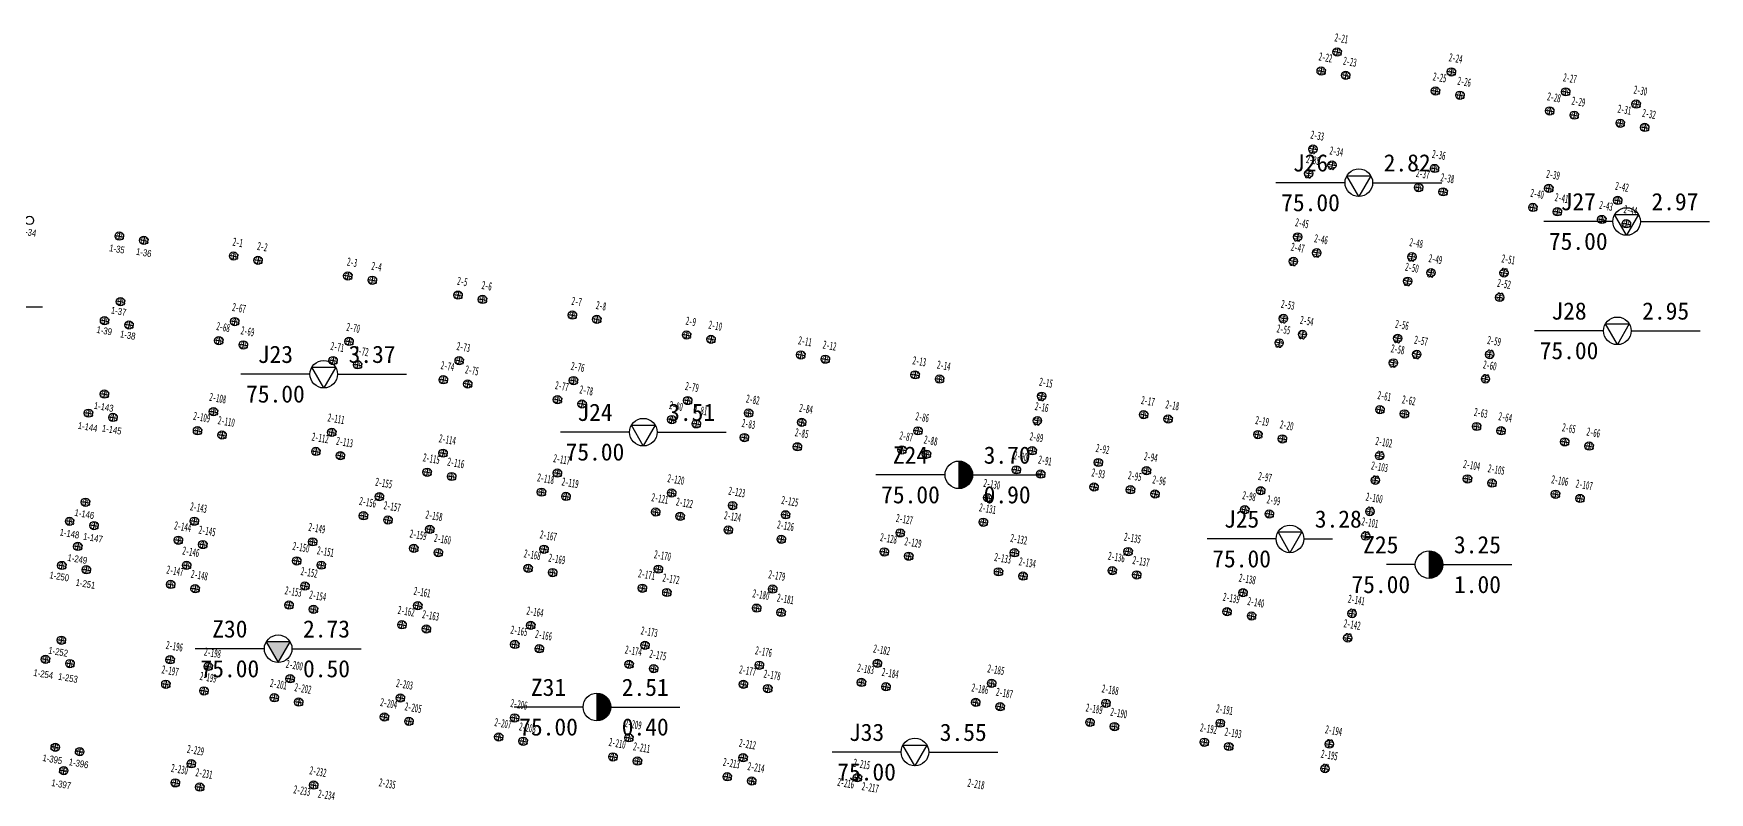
# Model space of a CAD drawing. Header units: millimetres. Extents: x 274830 to 6381169, y -2686084 to 432211.
# Drawn here: x 275245.5 to 275366.9, y 143363.4 to 143418.4 of the extents above; entities that cross this region are included whole.
import ezdxf
from ezdxf.enums import TextEntityAlignment as Align

# ---------------------------------------------------------------- set-up
doc = ezdxf.new("R2010")
doc.units = ezdxf.units.MM
doc.linetypes.add('DASHED2', pattern=[0.375, 0.25, -0.125])
for name, color, linetype in [('00-TKSXK', 7, 'Continuous'), ('HOLE', 1, 'Continuous'), ('S-FUND-PILE', 11, 'Continuous')]:
    doc.layers.add(name, color=color, linetype=linetype)
doc.layers.add('_0', color=7, linetype='Continuous', lineweight=9)
doc.layers.add('ZBH', color=3, linetype='DASHED2', lineweight=20)
doc.layers.add('S-ANNO-MODI-NAME', color=1, linetype='Continuous', plot=False)
doc.styles.add('ST', font='')
doc.styles.add('ZBH', font='Arial', dxfattribs={"width": 0.8})
doc.styles.add('测量', font='', dxfattribs={"width": 0.5, "height": 600})
doc.styles.add('黑体', font='', dxfattribs={"width": 0.8})
doc.styles.get('ST').set_extended_font_data('SimSun')
doc.styles.get('测量').set_extended_font_data('SimSun')
doc.styles.get('黑体').set_extended_font_data('Microsoft YaHei')

# ---------------------------------------------------------------- blocks, each defined once
blk = doc.blocks.new('456855')
at = {"layer": 'S-FUND-PILE'}
for p, q in [((968104, 786624), (967504, 786624)), ((967804, 786324), (967804, 786924)), ((969904, 786624), (969304, 786624)), ((969604, 786324), (969604, 786924)), ((968704, 784765), (968704, 785365)), ((969004, 785065), (968404, 785065))]:
    blk.add_line(p, q, dxfattribs=at)
for centre in [(967804, 786624), (969604, 786624), (968704, 785065)]:
    blk.add_circle(centre, 300, dxfattribs=at)
at = {"layer": 'S-FUND-PILE', "style": '黑体', "width": 0.7}
for p in [(968032, 786828), (969832, 786828), (968932, 785268)]:
    blk.add_text('6B', height=450, rotation=180, dxfattribs=at).set_placement(p)
blk = doc.blocks.new('1566')
at = {"layer": 'S-FUND-PILE'}
for p, q in [((1050296, 852194), (1050896, 852194)), ((1050596, 852494), (1050596, 851894)), ((1058696, 852194), (1059296, 852194)), ((1058996, 852494), (1058996, 851894)), ((1067096, 852194), (1067696, 852194)), ((1067396, 852494), (1067396, 851894)), ((1072277, 852194), (1072877, 852194)), ((1072577, 852494), (1072577, 851894)), ((1049696, 850935), (1049696, 850335)), ((1051496, 850935), (1051496, 850335)), ((1058096, 850935), (1058096, 850335)), ((1059896, 850935), (1059896, 850335)), ((1066496, 850935), (1066496, 850335)), ((1068296, 850935), (1068296, 850335)), ((1071677, 850935), (1071677, 850335)), ((1073477, 850935), (1073477, 850335)), ((1049396, 850635), (1049996, 850635)), ((1051196, 850635), (1051796, 850635)), ((1057796, 850635), (1058396, 850635)), ((1059596, 850635), (1060196, 850635)), ((1066196, 850635), (1066796, 850635)), ((1067996, 850635), (1068596, 850635)), ((1071377, 850635), (1071977, 850635)), ((1073177, 850635), (1073777, 850635)), ((1050384, 844963), (1049784, 844963)), ((1050084, 845263), (1050084, 844663)), ((1058696, 845094), (1059296, 845094)), ((1058996, 845394), (1058996, 844794)), ((1067096, 845094), (1067696, 845094)), ((1067396, 845394), (1067396, 844794)), ((1072160, 845094), (1072760, 845094)), ((1072460, 845394), (1072460, 844794)), ((1051944, 844063), (1051344, 844063)), ((1051644, 844363), (1051644, 843763)), ((1057796, 843535), (1058396, 843535)), ((1058096, 843835), (1058096, 843235)), ((1059596, 843535), (1060196, 843535)), ((1059896, 843835), (1059896, 843235)), ((1066196, 843535), (1066796, 843535)), ((1066496, 843835), (1066496, 843235)), ((1067996, 843535), (1068596, 843535)), ((1068296, 843835), (1068296, 843235)), ((1071260, 843535), (1071860, 843535)), ((1071560, 843835), (1071560, 843235)), ((1073060, 843535), (1073660, 843535)), ((1073360, 843835), (1073360, 843235)), ((1050384, 843163), (1049784, 843163)), ((1050084, 843463), (1050084, 842863)), ((1050084, 838813), (1050084, 838213)), ((1058484, 838813), (1058484, 838213)), ((1065254, 838205), (1065254, 838805)), ((1050384, 838513), (1049784, 838513)), ((1051944, 837613), (1051344, 837613)), ((1051644, 837913), (1051644, 837313)), ((1058784, 838513), (1058184, 838513)), ((1060344, 837613), (1059744, 837613)), ((1060044, 837913), (1060044, 837313)), ((1064954, 838505), (1065554, 838505)), ((1050384, 836713), (1049784, 836713)), ((1050084, 837013), (1050084, 836413)), ((1058784, 836713), (1058184, 836713)), ((1058484, 837013), (1058484, 836413)), ((1064954, 836705), (1065554, 836705)), ((1065254, 836405), (1065254, 837005)), ((1050084, 832813), (1050084, 832213)), ((1058484, 832813), (1058484, 832213)), ((1065254, 832205), (1065254, 832805)), ((1050384, 832513), (1049784, 832513)), ((1051944, 831613), (1051344, 831613)), ((1051644, 831913), (1051644, 831313)), ((1058784, 832513), (1058184, 832513)), ((1060344, 831613), (1059744, 831613)), ((1060044, 831913), (1060044, 831313)), ((1064954, 832505), (1065554, 832505)), ((1050384, 830713), (1049784, 830713)), ((1050084, 831013), (1050084, 830413)), ((1058784, 830713), (1058184, 830713)), ((1058484, 831013), (1058484, 830413)), ((1064954, 830705), (1065554, 830705)), ((1065254, 830405), (1065254, 831005)), ((1057804, 827205), (1058404, 827205)), ((1058104, 827505), (1058104, 826905)), ((1059604, 827205), (1060204, 827205)), ((1059904, 827505), (1059904, 826905)), ((1064904, 827205), (1065504, 827205)), ((1065204, 827505), (1065204, 826905)), ((1066704, 827205), (1067304, 827205)), ((1067004, 827505), (1067004, 826905)), ((1071381, 827205), (1071981, 827205)), ((1071681, 827505), (1071681, 826905)), ((1073181, 827205), (1073781, 827205)), ((1073481, 827505), (1073481, 826905)), ((966004, 824205), (966004, 823605)), ((967804, 824205), (967804, 823605)), ((974404, 824205), (974404, 823605)), ((976204, 824205), (976204, 823605)), ((982804, 824205), (982804, 823605)), ((984604, 824205), (984604, 823605)), ((990904, 824205), (990904, 823605)), ((992704, 824205), (992704, 823605)), ((999309, 824205), (999309, 823605)), ((1001109, 824205), (1001109, 823605)), ((1007704, 824205), (1007704, 823605)), ((1009504, 824205), (1009504, 823605)), ((1016104, 824205), (1016104, 823605)), ((1017904, 824205), (1017904, 823605)), ((1024504, 824205), (1024504, 823605)), ((1026304, 824205), (1026304, 823605)), ((1033804, 824255), (1033804, 823655)), ((1041304, 824205), (1041304, 823605)), ((1043104, 824205), (1043104, 823605)), ((1049704, 824205), (1049704, 823605)), ((1051504, 824205), (1051504, 823605)), ((1058654, 823605), (1058654, 824205)), ((965704, 823905), (966304, 823905)), ((967504, 823905), (968104, 823905)), ((974104, 823905), (974704, 823905)), ((975904, 823905), (976504, 823905)), ((982504, 823905), (983104, 823905)), ((984304, 823905), (984904, 823905)), ((990604, 823905), (991204, 823905)), ((992404, 823905), (993004, 823905)), ((999009, 823905), (999609, 823905)), ((1000809, 823905), (1001409, 823905)), ((1007404, 823905), (1008004, 823905)), ((1009204, 823905), (1009804, 823905)), ((1015804, 823905), (1016404, 823905)), ((1017604, 823905), (1018204, 823905)), ((1024204, 823905), (1024804, 823905)), ((1026004, 823905), (1026604, 823905)), ((1034104, 823955), (1033504, 823955)), ((1041004, 823905), (1041604, 823905)), ((1042804, 823905), (1043404, 823905)), ((1049404, 823905), (1050004, 823905)), ((1051204, 823905), (1051804, 823905)), ((1058354, 823905), (1058954, 823905)), ((1064909, 823355), (1065509, 823355)), ((1065209, 823655), (1065209, 823055)), ((1066709, 823355), (1067309, 823355)), ((1067009, 823655), (1067009, 823055)), ((1071379, 823355), (1071979, 823355)), ((1071679, 823655), (1071679, 823055)), ((1073179, 823355), (1073779, 823355)), ((1073479, 823655), (1073479, 823055)), ((1034104, 822155), (1033504, 822155)), ((1033804, 822455), (1033804, 821855)), ((1058354, 822105), (1058954, 822105)), ((1058654, 821805), (1058654, 822405)), ((966904, 819544), (966904, 818944)), ((975304, 819544), (975304, 818944)), ((983704, 819544), (983704, 818944)), ((991804, 819544), (991804, 818944)), ((1000204, 819544), (1000204, 818944)), ((1008604, 819544), (1008604, 818944)), ((1013104, 819405), (1013104, 818805)), ((1017004, 819405), (1017004, 818805)), ((1025104, 819944), (1025704, 819944)), ((1025404, 820244), (1025404, 819644)), ((1033504, 819944), (1034104, 819944)), ((1033804, 820244), (1033804, 819644)), ((1038367, 819928), (1038967, 819928)), ((1038667, 820228), (1038667, 819628)), ((1041904, 819944), (1042504, 819944)), ((1042204, 820244), (1042204, 819644)), ((1050304, 819944), (1050904, 819944)), ((1050604, 820244), (1050604, 819644)), ((1058354, 819805), (1058954, 819805)), ((1058654, 819505), (1058654, 820105)), ((966604, 819244), (967204, 819244)), ((975004, 819244), (975604, 819244)), ((983404, 819244), (984004, 819244)), ((991504, 819244), (992104, 819244)), ((999904, 819244), (1000504, 819244)), ((1008304, 819244), (1008904, 819244)), ((1012804, 819105), (1013404, 819105)), ((1016704, 819105), (1017304, 819105)), ((1024204, 818385), (1024804, 818385)), ((1024504, 818685), (1024504, 818085)), ((1026004, 818385), (1026604, 818385)), ((1026304, 818685), (1026304, 818085)), ((1032604, 818385), (1033204, 818385)), ((1032904, 818685), (1032904, 818085)), ((1034404, 818385), (1035004, 818385)), ((1034704, 818685), (1034704, 818085)), ((1038367, 818128), (1038967, 818128)), ((1038667, 818428), (1038667, 817828)), ((1041004, 818385), (1041604, 818385)), ((1041304, 818685), (1041304, 818085)), ((1042804, 818385), (1043404, 818385)), ((1043104, 818685), (1043104, 818085)), ((1049404, 818385), (1050004, 818385)), ((1049704, 818685), (1049704, 818085)), ((1051204, 818385), (1051804, 818385)), ((1051504, 818685), (1051504, 818085)), ((1058654, 817705), (1058654, 818305)), ((965704, 817685), (966304, 817685)), ((966004, 817985), (966004, 817385)), ((967504, 817685), (968104, 817685)), ((967804, 817985), (967804, 817385)), ((974104, 817685), (974704, 817685)), ((974404, 817985), (974404, 817385)), ((975904, 817685), (976504, 817685)), ((976204, 817985), (976204, 817385)), ((982504, 817685), (983104, 817685)), ((982804, 817985), (982804, 817385)), ((984304, 817685), (984904, 817685)), ((984604, 817985), (984604, 817385)), ((990604, 817685), (991204, 817685)), ((990904, 817985), (990904, 817385)), ((992404, 817685), (993004, 817685)), ((992704, 817985), (992704, 817385)), ((999004, 817685), (999604, 817685)), ((999304, 817985), (999304, 817385)), ((1000804, 817685), (1001404, 817685)), ((1001104, 817985), (1001104, 817385)), ((1007404, 817685), (1008004, 817685)), ((1007704, 817985), (1007704, 817385)), ((1009204, 817685), (1009804, 817685)), ((1009504, 817985), (1009504, 817385)), ((1012804, 817305), (1013404, 817305)), ((1013104, 817605), (1013104, 817005)), ((1016704, 817305), (1017304, 817305)), ((1017004, 817605), (1017004, 817005)), ((1058354, 818005), (1058954, 818005)), ((1030904, 816038), (1031504, 816038)), ((1031204, 816338), (1031204, 815738)), ((1031204, 814538), (1031204, 813938)), ((1030904, 814238), (1031504, 814238)), ((1041604, 813944), (1042204, 813944)), ((1041904, 814244), (1041904, 813644)), ((966609, 812444), (967209, 812444)), ((966909, 812744), (966909, 812144)), ((974609, 812544), (975209, 812544)), ((974909, 812844), (974909, 812244)), ((983309, 812544), (983909, 812544)), ((983609, 812844), (983609, 812244)), ((991504, 812444), (992104, 812444)), ((991804, 812744), (991804, 812144)), ((999909, 812444), (1000509, 812444)), ((1000209, 812744), (1000209, 812144)), ((1008304, 812444), (1008904, 812444)), ((1008604, 812744), (1008604, 812144)), ((1012809, 812305), (1013409, 812305)), ((1013109, 812605), (1013109, 812005)), ((1016704, 812305), (1017304, 812305)), ((1017004, 812605), (1017004, 812005)), ((1025109, 812444), (1025709, 812444)), ((1025409, 812744), (1025409, 812144)), ((1033509, 812444), (1034109, 812444)), ((1033809, 812744), (1033809, 812144)), ((1040704, 812385), (1041304, 812385)), ((1041004, 812685), (1041004, 812085)), ((1042504, 812385), (1043104, 812385)), ((1042804, 812685), (1042804, 812085)), ((1050309, 812444), (1050909, 812444)), ((1050609, 812744), (1050609, 812144)), ((1058354, 812305), (1058954, 812305)), ((1058654, 812005), (1058654, 812605)), ((965709, 810885), (966309, 810885)), ((966009, 811185), (966009, 810585)), ((967509, 810885), (968109, 810885)), ((967809, 811185), (967809, 810585)), ((973709, 810985), (974309, 810985)), ((974009, 811285), (974009, 810685)), ((975509, 810985), (976109, 810985)), ((975809, 811285), (975809, 810685)), ((982409, 810985), (983009, 810985)), ((982709, 811285), (982709, 810685)), ((984209, 810985), (984809, 810985)), ((984509, 811285), (984509, 810685)), ((990604, 810885), (991204, 810885)), ((990904, 811185), (990904, 810585)), ((992404, 810885), (993004, 810885)), ((992704, 811185), (992704, 810585)), ((999009, 810885), (999609, 810885)), ((999309, 811185), (999309, 810585)), ((1000809, 810885), (1001409, 810885)), ((1001109, 811185), (1001109, 810585)), ((1007404, 810885), (1008004, 810885)), ((1007704, 811185), (1007704, 810585)), ((1009204, 810885), (1009804, 810885)), ((1009504, 811185), (1009504, 810585)), ((1013109, 810805), (1013109, 810205)), ((1017004, 810805), (1017004, 810205)), ((1024209, 810885), (1024809, 810885)), ((1024509, 811185), (1024509, 810585)), ((1026009, 810885), (1026609, 810885)), ((1026309, 811185), (1026309, 810585)), ((1032609, 810885), (1033209, 810885)), ((1032909, 811185), (1032909, 810585)), ((1034409, 810885), (1035009, 810885)), ((1034709, 811185), (1034709, 810585)), ((1049409, 810885), (1050009, 810885)), ((1049709, 811185), (1049709, 810585)), ((1051209, 810885), (1051809, 810885)), ((1051509, 811185), (1051509, 810585)), ((1058654, 810205), (1058654, 810805)), ((1012809, 810505), (1013409, 810505)), ((1016704, 810505), (1017304, 810505)), ((1058354, 810505), (1058954, 810505)), ((987504, 808544), (988104, 808544)), ((987804, 808844), (987804, 808244)), ((986904, 807285), (986904, 806685)), ((988704, 807285), (988704, 806685)), ((991804, 807144), (991804, 806544)), ((1000204, 807144), (1000204, 806544)), ((1008604, 807144), (1008604, 806544)), ((1017004, 807144), (1017004, 806544)), ((986604, 806985), (987204, 806985)), ((988404, 806985), (989004, 806985)), ((991504, 806844), (992104, 806844)), ((999904, 806844), (1000504, 806844)), ((1008304, 806844), (1008904, 806844)), ((1016704, 806844), (1017304, 806844)), ((966904, 804794), (966904, 804194)), ((974904, 804794), (974904, 804194)), ((983604, 804794), (983604, 804194)), ((990604, 805285), (991204, 805285)), ((990904, 805585), (990904, 804985)), ((992404, 805285), (993004, 805285)), ((992704, 805585), (992704, 804985)), ((999004, 805285), (999604, 805285)), ((999304, 805585), (999304, 804985)), ((1000804, 805285), (1001404, 805285)), ((1001104, 805585), (1001104, 804985)), ((1007404, 805285), (1008004, 805285)), ((1007704, 805585), (1007704, 804985)), ((1009204, 805285), (1009804, 805285)), ((1009504, 805585), (1009504, 804985)), ((1015804, 805285), (1016404, 805285)), ((1016104, 805585), (1016104, 804985)), ((1017604, 805285), (1018204, 805285)), ((1017904, 805585), (1017904, 804985)), ((966604, 804494), (967204, 804494)), ((974604, 804494), (975204, 804494)), ((983304, 804494), (983904, 804494)), ((965704, 802935), (966304, 802935)), ((966004, 803235), (966004, 802635)), ((967504, 802935), (968104, 802935)), ((967804, 803235), (967804, 802635)), ((973704, 802935), (974304, 802935)), ((974004, 803235), (974004, 802635)), ((975504, 802935), (976104, 802935)), ((975804, 803235), (975804, 802635)), ((982404, 802935), (983004, 802935)), ((982704, 803235), (982704, 802635)), ((984204, 802935), (984804, 802935)), ((984504, 803235), (984504, 802635)), ((1025104, 802844), (1025704, 802844)), ((1025404, 803144), (1025404, 802544)), ((1033504, 802844), (1034104, 802844)), ((1033804, 803144), (1033804, 802544)), ((1041904, 802844), (1042504, 802844)), ((1042204, 803144), (1042204, 802544)), ((1050309, 802844), (1050909, 802844)), ((1050609, 803144), (1050609, 802544)), ((1058354, 802705), (1058954, 802705)), ((1058654, 802405), (1058654, 803005)), ((966604, 801244), (967204, 801244)), ((966904, 801544), (966904, 800944)), ((974604, 801244), (975204, 801244)), ((974904, 801544), (974904, 800944)), ((983304, 801244), (983904, 801244)), ((983604, 801544), (983604, 800944)), ((991604, 801244), (992204, 801244)), ((991904, 801544), (991904, 800944)), ((999904, 801244), (1000504, 801244)), ((1000204, 801544), (1000204, 800944)), ((1008304, 801244), (1008904, 801244)), ((1008604, 801544), (1008604, 800944)), ((1016704, 801244), (1017304, 801244)), ((1017004, 801544), (1017004, 800944)), ((1024204, 801285), (1024804, 801285)), ((1024504, 801585), (1024504, 800985)), ((1026004, 801285), (1026604, 801285)), ((1026304, 801585), (1026304, 800985)), ((1032604, 801285), (1033204, 801285)), ((1032904, 801585), (1032904, 800985)), ((1034404, 801285), (1035004, 801285)), ((1034704, 801585), (1034704, 800985)), ((1041004, 801285), (1041604, 801285)), ((1041304, 801585), (1041304, 800985)), ((1042804, 801285), (1043404, 801285)), ((1043104, 801585), (1043104, 800985)), ((1049409, 801285), (1050009, 801285)), ((1049709, 801585), (1049709, 800985)), ((1051209, 801285), (1051809, 801285)), ((1051509, 801585), (1051509, 800985)), ((1058654, 800605), (1058654, 801205)), ((966004, 799985), (966004, 799385)), ((967804, 799985), (967804, 799385)), ((974004, 799985), (974004, 799385)), ((975804, 799985), (975804, 799385)), ((982704, 799985), (982704, 799385)), ((984504, 799985), (984504, 799385)), ((991004, 799985), (991004, 799385)), ((992804, 799985), (992804, 799385)), ((999304, 799985), (999304, 799385)), ((1001104, 799985), (1001104, 799385)), ((1007704, 799985), (1007704, 799385)), ((1009504, 799985), (1009504, 799385)), ((1016104, 799985), (1016104, 799385)), ((1017904, 799985), (1017904, 799385)), ((1058354, 800905), (1058954, 800905)), ((965704, 799685), (966304, 799685)), ((967504, 799685), (968104, 799685)), ((973704, 799685), (974304, 799685)), ((975504, 799685), (976104, 799685)), ((982404, 799685), (983004, 799685)), ((984204, 799685), (984804, 799685)), ((990704, 799685), (991304, 799685)), ((992504, 799685), (993104, 799685)), ((999004, 799685), (999604, 799685)), ((1000804, 799685), (1001404, 799685)), ((1007404, 799685), (1008004, 799685)), ((1009204, 799685), (1009804, 799685)), ((1015804, 799685), (1016404, 799685)), ((1017604, 799685), (1018204, 799685)), ((966604, 794344), (967204, 794344)), ((966904, 794644), (966904, 794044)), ((974604, 794305), (975204, 794305)), ((974904, 794605), (974904, 794005)), ((977404, 794305), (978004, 794305)), ((977704, 794605), (977704, 794005)), ((983404, 794444), (984004, 794444)), ((983704, 794744), (983704, 794144)), ((991504, 794444), (992104, 794444)), ((991804, 794744), (991804, 794144)), ((999904, 794444), (1000504, 794444)), ((1000204, 794744), (1000204, 794144)), ((1008304, 794444), (1008904, 794444)), ((1008604, 794744), (1008604, 794144)), ((1016704, 794444), (1017304, 794444)), ((1017004, 794744), (1017004, 794144)), ((1025104, 794444), (1025704, 794444)), ((1025404, 794744), (1025404, 794144)), ((965704, 792785), (966304, 792785)), ((966004, 793085), (966004, 792485)), ((967504, 792785), (968104, 792785)), ((967804, 793085), (967804, 792485)), ((974904, 792805), (974904, 792205)), ((977704, 792805), (977704, 792205)), ((982504, 792885), (983104, 792885)), ((982804, 793185), (982804, 792585)), ((984304, 792885), (984904, 792885)), ((984604, 793185), (984604, 792585)), ((990604, 792885), (991204, 792885)), ((990904, 793185), (990904, 792585)), ((992404, 792885), (993004, 792885)), ((992704, 793185), (992704, 792585)), ((999004, 792885), (999604, 792885)), ((999304, 793185), (999304, 792585)), ((1000804, 792885), (1001404, 792885)), ((1001104, 793185), (1001104, 792585)), ((1007404, 792885), (1008004, 792885)), ((1007704, 793185), (1007704, 792585)), ((1009204, 792885), (1009804, 792885)), ((1009504, 793185), (1009504, 792585)), ((1015804, 792885), (1016404, 792885)), ((1016104, 793185), (1016104, 792585)), ((1017604, 792885), (1018204, 792885)), ((1017904, 793185), (1017904, 792585)), ((974604, 792505), (975204, 792505)), ((977404, 792505), (978004, 792505)), ((977404, 787144), (978004, 787144)), ((977704, 787444), (977704, 786844)), ((986404, 787144), (987004, 787144)), ((986704, 787444), (986704, 786844)), ((976504, 785585), (977104, 785585)), ((976804, 785885), (976804, 785285)), ((978304, 785585), (978904, 785585)), ((978604, 785885), (978604, 785285))]:
    blk.add_line(p, q, dxfattribs=at)
for centre in [(1050596, 852194), (1058996, 852194), (1067396, 852194), (1072577, 852194), (1049696, 850635), (1051496, 850635), (1058096, 850635), (1059896, 850635), (1066496, 850635), (1068296, 850635), (1071677, 850635), (1073477, 850635), (1050084, 844963), (1058996, 845094), (1067396, 845094), (1072460, 845094), (1051644, 844063), (1058096, 843535), (1059896, 843535), (1066496, 843535), (1068296, 843535), (1071560, 843535), (1073360, 843535), (1050084, 843163), (1050084, 838513), (1058484, 838513), (1065254, 838505), (1051644, 837613), (1060044, 837613), (1050084, 836713), (1058484, 836713), (1065254, 836705), (1050084, 832513), (1058484, 832513), (1065254, 832505), (1051644, 831613), (1060044, 831613), (1050084, 830713), (1058484, 830713), (1065254, 830705), (1058104, 827205), (1059904, 827205), (1065204, 827205), (1067004, 827205), (1071681, 827205), (1073481, 827205), (959404, 823905), (966004, 823905), (967804, 823905), (974404, 823905), (976204, 823905), (982804, 823905), (984604, 823905), (990904, 823905), (992704, 823905), (999309, 823905), (1001109, 823905), (1007704, 823905), (1009504, 823905), (1016104, 823905), (1017904, 823905), (1024504, 823905), (1026304, 823905), (1033804, 823955), (1041304, 823905), (1043104, 823905), (1049704, 823905), (1051504, 823905), (1058654, 823905), (1065209, 823355), (1067009, 823355), (1071679, 823355), (1073479, 823355), (1033804, 822155), (1058654, 822105), (966904, 819244), (975304, 819244), (983704, 819244), (991804, 819244), (1000204, 819244), (1008604, 819244), (1013104, 819105), (1017004, 819105), (1025404, 819944), (1033804, 819944), (1038667, 819928), (1042204, 819944), (1050604, 819944), (1058654, 819805), (1024504, 818385), (1026304, 818385), (1032904, 818385), (1034704, 818385), (1038667, 818128), (1041304, 818385), (1043104, 818385), (1049704, 818385), (1051504, 818385), (1058654, 818005), (966004, 817685), (967804, 817685), (974404, 817685), (976204, 817685), (982804, 817685), (984604, 817685), (990904, 817685), (992704, 817685), (999304, 817685), (1001104, 817685), (1007704, 817685), (1009504, 817685), (1013104, 817305), (1017004, 817305), (1031204, 816038), (1031204, 814238), (1041904, 813944), (966909, 812444), (974909, 812544), (983609, 812544), (991804, 812444), (1000209, 812444), (1008604, 812444), (1013109, 812305), (1017004, 812305), (1025409, 812444), (1033809, 812444), (1041004, 812385), (1042804, 812385), (1050609, 812444), (1058654, 812305), (966009, 810885), (967809, 810885), (974009, 810985), (975809, 810985), (982709, 810985), (984509, 810985), (990904, 810885), (992704, 810885), (999309, 810885), (1001109, 810885), (1007704, 810885), (1009504, 810885), (1013109, 810505), (1017004, 810505), (1024509, 810885), (1026309, 810885), (1032909, 810885), (1034709, 810885), (1049709, 810885), (1051509, 810885), (1058654, 810505), (987804, 808544), (986904, 806985), (988704, 806985), (991804, 806844), (1000204, 806844), (1008604, 806844), (1017004, 806844), (966904, 804494), (974904, 804494), (983604, 804494), (990904, 805285), (992704, 805285), (999304, 805285), (1001104, 805285), (1007704, 805285), (1009504, 805285), (1016104, 805285), (1017904, 805285), (966004, 802935), (967804, 802935), (974004, 802935), (975804, 802935), (982704, 802935), (984504, 802935), (1025404, 802844), (1033804, 802844), (1042204, 802844), (1050609, 802844), (1058654, 802705), (966904, 801244), (974904, 801244), (983604, 801244), (991904, 801244), (1000204, 801244), (1008604, 801244), (1017004, 801244), (1024504, 801285), (1026304, 801285), (1032904, 801285), (1034704, 801285), (1041304, 801285), (1043104, 801285), (1049709, 801285), (1051509, 801285), (1058654, 800905), (966004, 799685), (967804, 799685), (974004, 799685), (975804, 799685), (982704, 799685), (984504, 799685), (991004, 799685), (992804, 799685), (999304, 799685), (1001104, 799685), (1007704, 799685), (1009504, 799685), (1016104, 799685), (1017904, 799685), (966904, 794344), (974904, 794305), (977704, 794305), (983704, 794444), (991804, 794444), (1000204, 794444), (1008604, 794444), (1017004, 794444), (1025404, 794444), (966004, 792785), (967804, 792785), (974904, 792505), (977704, 792505), (982804, 792885), (984604, 792885), (990904, 792885), (992704, 792885), (999304, 792885), (1001104, 792885), (1007704, 792885), (1009504, 792885), (1016104, 792885), (1017904, 792885), (977704, 787144), (986704, 787144), (976804, 785585), (978604, 785585)]:
    blk.add_circle(centre, 300, dxfattribs=at)
at = {"layer": 'S-FUND-PILE', "style": '黑体', "width": 0.7}
for p in [(1050374, 851960), (1058774, 851960), (1067174, 851960), (1072356, 851960), (1049474, 850400), (1051274, 850400), (1057874, 850400), (1059674, 850400), (1066274, 850400), (1068074, 850400), (1071456, 850400), (1073256, 850400), (1058774, 844860), (1067174, 844860), (1072238, 844860), (1057874, 843300), (1059674, 843300), (1066274, 843300), (1068074, 843300), (1071338, 843300), (1073138, 843300), (1057883, 826970), (1059683, 826970), (1064983, 826970), (1066783, 826970), (1071459, 826970), (1073259, 826970), (965783, 823670), (967583, 823670), (974183, 823670), (975983, 823670), (982583, 823670), (984383, 823670), (990683, 823670), (992483, 823670), (999088, 823670), (1000888, 823670), (1007483, 823670), (1009283, 823670), (1015883, 823670), (1017683, 823670), (1024283, 823670), (1026083, 823670), (1041083, 823670), (1042883, 823670), (1049483, 823670), (1051283, 823670), (1064988, 823120), (1066788, 823120), (1071457, 823120), (1073257, 823120), (966683, 819010), (975083, 819010), (983483, 819010), (991583, 819010), (999983, 819010), (1008383, 819010), (1012883, 818870), (1016783, 818870), (1025183, 819710), (1033583, 819710), (1038445, 819693), (1041983, 819710), (1050383, 819710), (1024283, 818150), (1026083, 818150), (1032683, 818150), (1034483, 818150), (1038445, 817893), (1041083, 818150), (1042883, 818150), (1049483, 818150), (1051283, 818150), (965783, 817450), (967583, 817450), (974183, 817450), (975983, 817450), (982583, 817450), (984383, 817450), (990683, 817450), (992483, 817450), (999083, 817450), (1000883, 817450), (1007483, 817450), (1009283, 817450), (1012883, 817070), (1016783, 817070), (1030983, 815803), (1030983, 814003), (1041683, 813710), (966688, 812210), (974688, 812310), (983388, 812310), (991583, 812210), (999988, 812210), (1008383, 812210), (1012888, 812070), (1016782, 812070), (1025188, 812210), (1033588, 812210), (1040783, 812150), (1042583, 812150), (1050388, 812210), (965788, 810650), (967588, 810650), (973788, 810750), (975588, 810750), (982488, 810750), (984288, 810750), (990683, 810650), (992483, 810650), (999088, 810650), (1000888, 810650), (1007483, 810650), (1009283, 810650), (1024288, 810650), (1026088, 810650), (1032688, 810650), (1034488, 810650), (1049488, 810650), (1051288, 810650), (1012888, 810270), (1016782, 810270), (987583, 808310), (986683, 806750), (988483, 806750), (991583, 806610), (999983, 806610), (1008383, 806610), (1016783, 806610), (966683, 804260), (974683, 804260), (983383, 804260), (990683, 805050), (992483, 805050), (999083, 805050), (1000883, 805050), (1007483, 805050), (1009283, 805050), (1015883, 805050), (1017683, 805050), (965783, 802700), (967583, 802700), (973783, 802700), (975583, 802700), (982483, 802700), (984283, 802700), (1025183, 802610), (1033583, 802610), (1041983, 802610), (1050388, 802610), (966683, 801010), (974683, 801010), (983383, 801010), (991683, 801010), (999983, 801010), (1008383, 801010), (1016783, 801010), (1024283, 801050), (1026083, 801050), (1032683, 801050), (1034483, 801050), (1041083, 801050), (1042883, 801050), (1049488, 801050), (1051288, 801050), (965783, 799450), (967583, 799450), (973783, 799450), (975583, 799450), (982483, 799450), (984283, 799450), (990783, 799450), (992583, 799450), (999083, 799450), (1000883, 799450), (1007483, 799450), (1009283, 799450), (1015883, 799450), (1017683, 799450), (966683, 794110), (974683, 794070), (977482, 794070), (983483, 794210), (991583, 794210), (999983, 794210), (1008383, 794210), (1016783, 794210), (1025183, 794210), (965783, 792550), (967583, 792550), (974683, 792270), (977482, 792270), (982583, 792650), (984383, 792650), (990683, 792650), (992483, 792650), (999083, 792650), (1000883, 792650), (1007483, 792650), (1009283, 792650), (1015883, 792650), (1017683, 792650), (977483, 786910), (986483, 786910), (976583, 785350), (978383, 785350)]:
    blk.add_text('6B', height=450, dxfattribs=at).set_placement(p)
for rotation, p in [(270, (1049850, 845184)), (270, (1051409, 844284)), (270, (1049850, 843384)), (270, (1049850, 838734)), (270, (1058250, 838734)), (90, (1065489, 838283)), (270, (1051409, 837834)), (270, (1059809, 837834)), (270, (1049850, 836934)), (270, (1058250, 836934)), (90, (1065489, 836483)), (270, (1049850, 832734)), (270, (1058250, 832734)), (90, (1065489, 832283)), (270, (1051409, 831834)), (270, (1059809, 831834)), (270, (1049850, 830934)), (270, (1058250, 830934)), (90, (1065489, 830483)), (270, (1033570, 824176)), (90, (1058889, 823683)), (270, (1033570, 822376)), (90, (1058889, 821883)), (90, (1058889, 819583)), (90, (1058889, 817783)), (90, (1058889, 812083)), (90, (1058889, 810283)), (90, (1058889, 802483)), (90, (1058889, 800683))]:
    blk.add_text('6B', height=450, rotation=rotation, dxfattribs=at).set_placement(p)
blk = doc.blocks.new('H_sam_hole')
blk.add_line((0, 2), (0, -2))
at = {"const_width": 2}
blk.add_lwpolyline([(0, -1, 0.414214), (1, 0, 0.414214), (0, 1, 1)], format="xyb", dxfattribs=at)
blk.add_circle((0, 0), 2)
blk = doc.blocks.new('H_cpt_hole')
for p, q in [((-1.73, 1), (1.73, 1)), ((0, -2), (-1.73, 1)), ((1.73, 1), (0, -2))]:
    blk.add_line(p, q)
blk.add_circle((0, 0), 2)
blk = doc.blocks.new('H_spt_hole')
blk.add_hatch(color=256).paths.add_polyline_path([(-1.73, 1), (0, -2), (1.73, 1)])
blk.add_lwpolyline([(0, -2), (1.73, 1), (-1.73, 1)], close=True)
blk.add_circle((0, 0), 2)
blk = doc.blocks.new('A$C7E34312C')
at = {"layer": 'HOLE', "linetype": 'Continuous'}
for points in [[(504.6, 142.95), (499.6, 142.95)], [(506.6, 142.95), (511.6, 142.95)], [(523.99, 140.14), (518.99, 140.14)], [(525.99, 140.14), (530.99, 140.14)], [(405.27, 133.95), (410.27, 133.95)], [(523.32, 132.22), (518.32, 132.22)], [(525.32, 132.22), (530.32, 132.22)], [(429.64, 129.08), (424.64, 129.08)], [(431.64, 129.08), (436.64, 129.08)], [(452.78, 124.88), (447.78, 124.88)], [(454.78, 124.88), (459.78, 124.88)], [(475.63, 121.79), (470.63, 121.79)], [(477.63, 121.79), (482.63, 121.79)], [(499.61, 117.15), (494.61, 117.15)], [(501.61, 117.15), (503.69, 117.15)], [(509.69, 115.29), (507.61, 115.29)], [(511.69, 115.29), (516.69, 115.29)], [(426.34, 109.19), (421.34, 109.19)], [(428.34, 109.19), (433.34, 109.19)], [(449.42, 104.97), (444.42, 104.97)], [(451.42, 104.97), (456.42, 104.97)], [(472.45, 101.71), (467.45, 101.71)], [(474.45, 101.71), (479.45, 101.71)]]:
    blk.add_lwpolyline(points, dxfattribs=at)
at = {"layer": 'HOLE', "xscale": 0.5, "yscale": 0.5, "zscale": 0.5}
for name, p in [('H_cpt_hole', (505.6, 142.95)), ('H_cpt_hole', (524.99, 140.14)), ('H_cpt_hole', (524.32, 132.22)), ('H_cpt_hole', (430.64, 129.08)), ('H_cpt_hole', (453.78, 124.88)), ('H_sam_hole', (476.63, 121.79)), ('H_cpt_hole', (500.61, 117.15)), ('H_sam_hole', (510.69, 115.29)), ('H_spt_hole', (427.34, 109.19)), ('H_sam_hole', (450.42, 104.97)), ('H_cpt_hole', (473.45, 101.71))]:
    blk.add_blockref(name, p, dxfattribs=at)
at = {"layer": 'HOLE', "style": 'ST'}
for s, p in [('J26', (502.1, 144.39)), ('2.82', (509.1, 144.39)), ('75.00', (502.1, 141.51)), ('J27', (521.49, 141.58)), ('2.97', (528.49, 141.58)), ('75.00', (521.49, 138.71)), ('J28', (520.82, 133.66)), ('2.95', (527.82, 133.66)), ('J23', (427.14, 130.52)), ('3.37', (434.14, 130.52)), ('75.00', (520.82, 130.79)), ('75.00', (427.14, 127.65)), ('J24', (450.28, 126.32)), ('3.51', (457.28, 126.32)), ('75.00', (450.28, 123.45)), ('Z24', (473.13, 123.22)), ('3.70', (480.13, 123.22)), ('75.00', (473.13, 120.35)), ('0.90', (480.13, 120.35)), ('J25', (497.11, 118.59)), ('3.28', (504.11, 118.59)), ('Z25', (507.19, 116.73)), ('3.25', (514.19, 116.73)), ('75.00', (497.11, 115.71)), ('75.00', (507.19, 113.85)), ('1.00', (514.19, 113.85)), ('Z30', (423.84, 110.63)), ('2.73', (430.84, 110.63)), ('75.00', (423.84, 107.75)), ('0.50', (430.84, 107.75)), ('Z31', (446.92, 106.4)), ('2.51', (453.92, 106.4)), ('75.00', (446.92, 103.53)), ('0.40', (453.92, 103.53)), ('J33', (469.95, 103.14)), ('3.55', (476.95, 103.14)), ('75.00', (469.95, 100.27))]:
    blk.add_text(s, height=1.25, dxfattribs=at).set_placement(p, align=Align.MIDDLE_CENTER)

msp = doc.modelspace()

# ---------------------------------------------------------------- block references
at = {"layer": '00-TKSXK', "xscale": 0.001, "yscale": 0.001, "zscale": 0.001, "rotation": 350.1073988818624}
msp.add_blockref('456855', (274158.51, 142758.04), dxfattribs=at)
at = {"layer": '_0'}
msp.add_blockref('A$C7E34312C', (274835.87, 143264.65), dxfattribs=at)
at = {"layer": 'S-ANNO-MODI-NAME', "xscale": 0.0009999999999999998, "yscale": 0.0009999999999999998, "zscale": 0.0009999999999999998, "rotation": 350.1073988818654}
msp.add_blockref('1566', (274158.51, 142758.04), dxfattribs=at)

# ---------------------------------------------------------------- texts
at = {"layer": 'ZBH', "color": 3, "style": '测量', "width": 0.5}
for s, p in [('2-21', (275340.21, 143418.06)), ('2-22', (275339.06, 143416.68)), ('2-23', (275340.83, 143416.37)), ('2-24', (275348.49, 143416.62)), ('2-25', (275347.33, 143415.23)), ('2-26', (275349.11, 143414.92)), ('2-27', (275356.76, 143415.17)), ('2-28', (275355.61, 143413.79)), ('2-29', (275357.38, 143413.48)), ('2-30', (275361.87, 143414.28)), ('2-31', (275360.71, 143412.9)), ('2-32', (275362.49, 143412.59)), ('2-33', (275338.47, 143411.02)), ('2-34', (275339.85, 143409.87)), ('2-36', (275347.27, 143409.62)), ('2-35', (275338.16, 143409.25)), ('2-37', (275346.11, 143408.24)), ('2-38', (275347.89, 143407.93)), ('2-39', (275355.54, 143408.18)), ('2-42', (275360.53, 143407.31)), ('2-40', (275354.39, 143406.8)), ('2-41', (275356.16, 143406.49)), ('2-43', (275359.38, 143405.93)), ('2-44', (275361.15, 143405.62)), ('2-45', (275337.36, 143404.67)), ('2-1', (275260.29, 143403.28)), ('2-2', (275262.07, 143402.97)), ('2-47', (275337.05, 143402.9)), ('2-46', (275338.74, 143403.51)), ('2-48', (275345.63, 143403.23)), ('2-3', (275268.57, 143401.84)), ('2-4', (275270.34, 143401.53)), ('2-50', (275345.32, 143401.45)), ('2-49', (275347.02, 143402.07)), ('2-51', (275352.3, 143402.05)), ('2-5', (275276.55, 143400.45)), ('2-6', (275278.32, 143400.14)), ('2-52', (275351.99, 143400.28)), ('2-7', (275284.83, 143399)), ('2-53', (275336.33, 143398.76)), ('2-67', (275260.38, 143398.53)), ('2-8', (275286.6, 143398.69)), ('2-9', (275293.1, 143397.56)), ('2-54', (275337.71, 143397.6)), ('2-68', (275259.23, 143397.15)), ('2-69', (275261, 143396.84)), ('2-70', (275268.65, 143397.09)), ('2-10', (275294.87, 143397.25)), ('2-55', (275336.02, 143396.98)), ('2-56', (275344.6, 143397.31)), ('2-71', (275267.5, 143395.71)), ('2-72', (275269.27, 143395.4)), ('2-73', (275276.63, 143395.7)), ('2-11', (275301.37, 143396.12)), ('2-12', (275303.15, 143395.81)), ('2-58', (275344.29, 143395.54)), ('2-57', (275345.98, 143396.16)), ('2-59', (275351.27, 143396.14)), ('2-74', (275275.48, 143394.32)), ('2-75', (275277.25, 143394.01)), ('2-76', (275284.91, 143394.26)), ('2-13', (275309.65, 143394.67)), ('2-14', (275311.42, 143394.36)), ('2-60', (275350.96, 143394.37)), ('2-77', (275283.76, 143392.87)), ('2-79', (275293.18, 143392.81)), ('2-15', (275318.82, 143393.12)), ('2-108', (275258.84, 143392)), ('2-78', (275285.53, 143392.56)), ('2-80', (275292.03, 143391.43)), ('2-82', (275297.59, 143391.9)), ('2-17', (275326.2, 143391.79)), ('2-18', (275327.97, 143391.48)), ('2-61', (275343.32, 143392.15)), ('2-62', (275345.09, 143391.84)), ('2-109', (275257.68, 143390.62)), ('2-110', (275259.46, 143390.31)), ('2-111', (275267.41, 143390.51)), ('2-81', (275293.8, 143391.12)), ('2-84', (275301.44, 143391.23)), ('2-86', (275309.86, 143390.62)), ('2-16', (275318.51, 143391.35)), ('2-19', (275334.47, 143390.34)), ('2-63', (275350.31, 143390.93)), ('2-64', (275352.08, 143390.62)), ('2-112', (275266.26, 143389.12)), ('2-114', (275275.47, 143389)), ('2-83', (275297.28, 143390.13)), ('2-85', (275301.13, 143389.46)), ('2-87', (275308.7, 143389.23)), ('2-89', (275318.13, 143389.17)), ('2-20', (275336.25, 143390.03)), ('2-65', (275356.69, 143389.82)), ('2-66', (275358.46, 143389.51)), ('2-113', (275268.03, 143388.82)), ('2-88', (275310.47, 143388.93)), ('2-90', (275316.98, 143387.79)), ('2-92', (275322.92, 143388.32)), ('2-102', (275343.29, 143388.81)), ('2-115', (275274.31, 143387.62)), ('2-116', (275276.08, 143387.31)), ('2-117', (275283.75, 143387.56)), ('2-91', (275318.75, 143387.48)), ('2-94', (275326.41, 143387.73)), ('2-103', (275342.98, 143387.03)), ('2-104', (275349.65, 143387.14)), ('2-105', (275351.43, 143386.83)), ('2-155', (275270.86, 143385.85)), ('2-118', (275282.59, 143386.17)), ('2-119', (275284.36, 143385.87)), ('2-120', (275292.02, 143386.11)), ('2-130', (275314.9, 143385.77)), ('2-93', (275322.61, 143386.55)), ('2-95', (275325.25, 143386.35)), ('2-96', (275327.02, 143386.04)), ('2-97', (275334.68, 143386.29)), ('2-106', (275356.03, 143386.03)), ('2-107', (275357.8, 143385.72)), ('2-156', (275269.7, 143384.46)), ('2-157', (275271.47, 143384.15)), ('2-121', (275290.86, 143384.73)), ('2-122', (275292.64, 143384.42)), ('2-123', (275296.43, 143385.2)), ('2-125', (275300.27, 143384.53)), ('2-98', (275333.53, 143384.9)), ('2-99', (275335.3, 143384.6)), ('2-100', (275342.59, 143384.77)), ('2-143', (275257.45, 143384.07)), ('2-158', (275274.5, 143383.48)), ('2-124', (275296.12, 143383.43)), ('2-127', (275308.57, 143383.23)), ('2-131', (275314.59, 143384)), ('2-101', (275342.28, 143382.99)), ('2-144', (275256.3, 143382.69)), ('2-145', (275258.07, 143382.38)), ('2-149', (275266.02, 143382.58)), ('2-159', (275273.35, 143382.1)), ('2-160', (275275.12, 143381.79)), ('2-167', (275282.78, 143382.04)), ('2-126', (275299.96, 143382.76)), ('2-128', (275307.42, 143381.84)), ('2-132', (275316.85, 143381.78)), ('2-135', (275325.08, 143381.87)), ('2-146', (275256.89, 143380.87)), ('2-150', (275264.87, 143381.2)), ('2-151', (275266.64, 143380.89)), ('2-168', (275281.62, 143380.66)), ('2-170', (275291.05, 143380.6)), ('2-129', (275309.19, 143381.54)), ('2-136', (275323.92, 143380.49)), ('2-147', (275255.74, 143379.49)), ('2-152', (275265.46, 143379.38)), ('2-169', (275283.4, 143380.35)), ('2-133', (275315.69, 143380.4)), ('2-134', (275317.47, 143380.09)), ('2-137', (275325.7, 143380.18)), ('2-148', (275257.51, 143379.18)), ('2-171', (275289.9, 143379.22)), ('2-172', (275291.67, 143378.91)), ('2-179', (275299.33, 143379.15)), ('2-138', (275333.4, 143378.9)), ('2-153', (275264.31, 143377.99)), ('2-154', (275266.08, 143377.68)), ('2-161', (275273.64, 143377.95)), ('2-180', (275298.18, 143377.77)), ('2-181', (275299.95, 143377.46)), ('2-139', (275332.24, 143377.52)), ('2-140', (275334.02, 143377.21)), ('2-141', (275341.3, 143377.38)), ('2-162', (275272.49, 143376.57)), ('2-163', (275274.26, 143376.26)), ('2-164', (275281.82, 143376.52)), ('2-165', (275280.66, 143375.14)), ('2-166', (275282.44, 143374.83)), ('2-173', (275290.09, 143375.08)), ('2-142', (275340.99, 143375.6)), ('2-196', (275255.7, 143374.03)), ('2-198', (275258.46, 143373.55)), ('2-174', (275288.94, 143373.7)), ('2-175', (275290.71, 143373.39)), ('2-176', (275298.37, 143373.64)), ('2-182', (275306.92, 143373.77)), ('2-197', (275255.39, 143372.26)), ('2-200', (275264.39, 143372.66)), ('2-177', (275297.21, 143372.26)), ('2-183', (275305.76, 143372.39)), ('2-184', (275307.54, 143372.08)), ('2-185', (275315.19, 143372.33)), ('2-199', (275258.15, 143371.78)), ('2-201', (275263.24, 143371.28)), ('2-202', (275265.01, 143370.97)), ('2-203', (275272.37, 143371.27)), ('2-178', (275298.99, 143371.95)), ('2-186', (275314.04, 143370.95)), ('2-188', (275323.47, 143370.88)), ('2-204', (275271.22, 143369.89)), ('2-205', (275272.99, 143369.58)), ('2-206', (275280.65, 143369.82)), ('2-187', (275315.81, 143370.64)), ('2-207', (275279.49, 143368.44)), ('2-209', (275288.92, 143368.38)), ('2-189', (275322.31, 143369.5)), ('2-190', (275324.09, 143369.19)), ('2-191', (275331.75, 143369.44)), ('2-208', (275281.27, 143368.13)), ('2-192', (275330.59, 143368.06)), ('2-193', (275332.37, 143367.75)), ('2-194', (275339.65, 143367.92)), ('2-229', (275257.23, 143366.5)), ('2-210', (275287.77, 143367)), ('2-211', (275289.54, 143366.69)), ('2-212', (275297.2, 143366.94)), ('2-195', (275339.34, 143366.15)), ('2-230', (275256.07, 143365.12)), ('2-231', (275257.85, 143364.81)), ('2-232', (275266.1, 143364.95)), ('2-213', (275296.04, 143365.56)), ('2-214', (275297.82, 143365.25)), ('2-215', (275305.47, 143365.5)), ('2-233', (275264.94, 143363.57)), ('2-235', (275271.12, 143364.08)), ('2-216', (275304.32, 143364.11)), ('2-217', (275306.09, 143363.8)), ('2-218', (275313.75, 143364.05)), ('2-234', (275266.71, 143363.26))]:
    msp.add_text(s, height=0.6, rotation=350, dxfattribs=at).set_placement(p, align=Align.MIDDLE_CENTER)
at = {"layer": 'ZBH', "color": 3, "style": 'ZBH', "width": 0.8}
for s, p in [('1-34', (275245.14, 143404.02)), ('1-35', (275251.54, 143402.8)), ('1-36', (275253.48, 143402.54)), ('1-37', (275251.66, 143398.29)), ('1-39', (275250.62, 143396.88)), ('1-38', (275252.32, 143396.56))]:
    msp.add_text(s, height=0.5, rotation=350.1075, dxfattribs=at).set_placement(p, align=Align.MIDDLE)
at = {"layer": 'ZBH', "style": 'ZBH', "width": 0.8}
for s, p in [('1-143', (275250.58, 143391.36)), ('1-144', (275249.42, 143389.91)), ('1-145', (275251.16, 143389.71)), ('1-146', (275249.18, 143383.6)), ('1-148', (275248.1, 143382.18)), ('1-147', (275249.8, 143381.88)), ('1-249', (275248.67, 143380.34)), ('1-250', (275247.36, 143379.08)), ('1-251', (275249.26, 143378.54)), ('1-252', (275247.28, 143373.62)), ('1-254', (275246.2, 143372.01)), ('1-253', (275247.99, 143371.73)), ('1-395', (275246.86, 143365.84)), ('1-396', (275248.76, 143365.54)), ('1-397', (275247.5, 143364.03))]:
    msp.add_text(s, height=0.5, rotation=350.1075, dxfattribs=at).set_placement(p, align=Align.MIDDLE)

doc.saveas('drawing.dxf')
